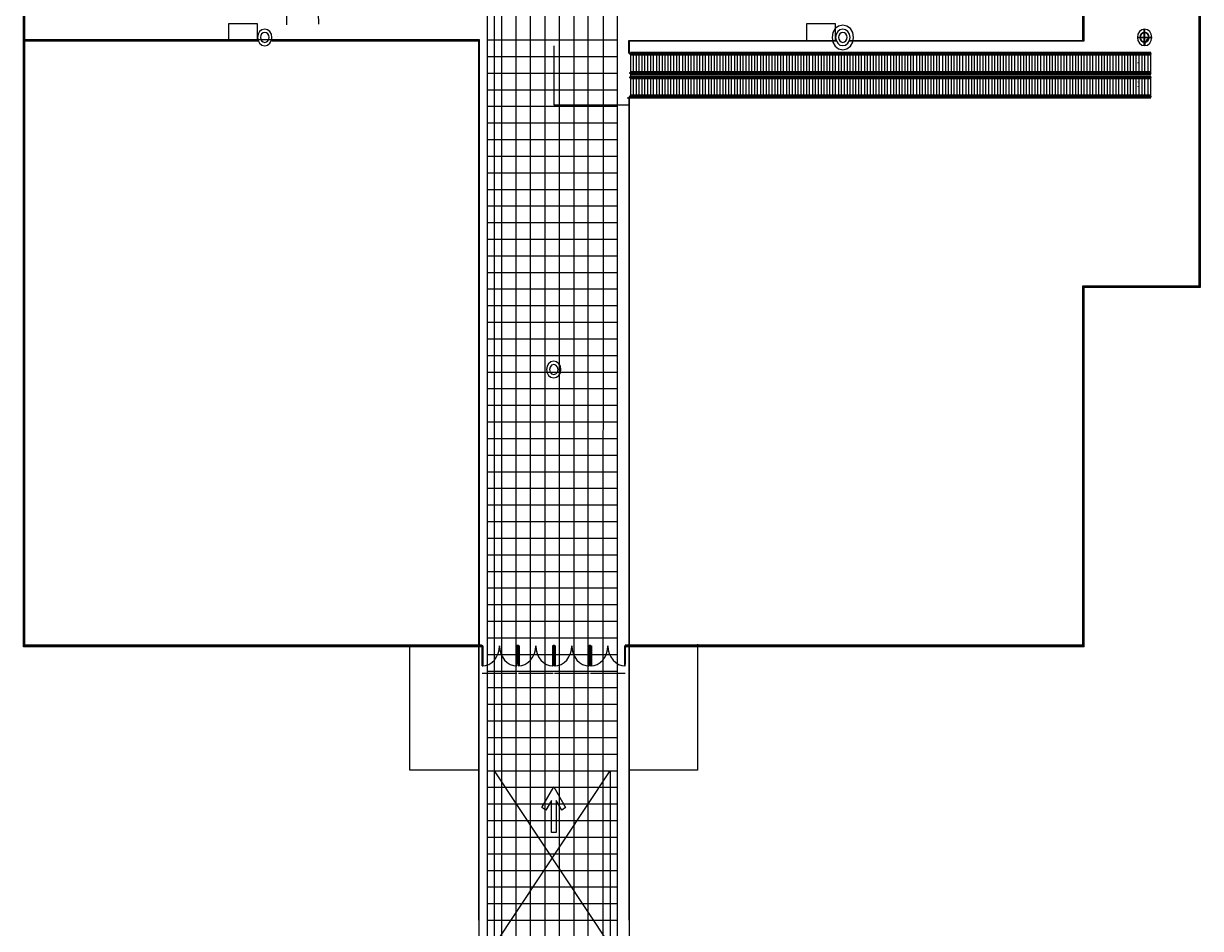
# Model space of a CAD drawing. Extents: x 0 to 5952, y 0 to 1070.
# Drawn here: x 149.4 to 418.6, y 494.1 to 701.1 of the extents above; entities that cross this region are included whole.
import ezdxf

# ---------------------------------------------------------------- set-up
doc = ezdxf.new("R2010")
doc.units = 0

msp = doc.modelspace()

# ---------------------------------------------------------------- linework, layer by layer
at = {"layer": 'ESTANDES', "color": 10}
msp.add_lwpolyline([(196.2613, 697.271399), (202.873049, 697.271399), (202.873049, 701.070864), (196.2613, 701.070864), (196.2613, 697.271399)], close=True, dxfattribs=at)
msp.add_lwpolyline([(328.496205, 697.271373), (335.107949, 697.271373), (335.107949, 701.070864), (328.496205, 701.070864), (328.496205, 697.271373)], dxfattribs=at)
at = {"layer": 'MALHA', "color": 9}
for points in [[(281.86623, 389.646881), (282.07062, 826.665583)], [(278.542459, 389.646881), (278.542459, 784.792651)], [(285.190001, 389.646881), (285.190001, 780.992657)], [(209.614007, 700.879015), (209.180427, 739.19312)], [(216.896728, 701.023557), (215.740514, 739.19312)], [(255.450924, 391.164852), (255.450924, 739.19312)], [(257.112823, 389.646881), (257.112823, 739.19312)], [(258.774722, 389.646881), (258.774722, 739.19312)], [(262.011022, 389.646881), (262.011022, 739.19312)], [(265.334793, 389.646881), (265.334793, 739.19312)], [(268.658564, 389.646881), (268.658564, 739.19312)], [(271.982361, 389.646881), (271.982361, 739.19312)], [(275.306132, 389.646881), (275.306132, 739.19312)], [(255.450924, 697.403585), (285.190001, 697.403585)], [(255.450924, 693.603617), (285.190001, 693.603617)], [(255.450924, 689.80365), (285.190001, 689.80365)], [(255.450924, 686.003709), (285.190001, 686.003709)], [(255.450924, 682.203715), (285.190001, 682.203715)], [(255.450924, 678.4038), (285.190001, 678.4038)], [(255.450924, 674.60378), (285.190001, 674.60378)], [(255.450924, 670.803839), (285.190001, 670.803839)], [(255.450924, 667.003845), (285.190001, 667.003845)], [(255.450924, 663.203904), (285.190001, 663.203904)], [(255.450924, 659.403936), (285.190001, 659.403936)], [(255.450924, 655.614023), (285.190001, 655.614023)], [(255.450924, 651.814082), (285.190001, 651.814082)], [(255.450924, 648.014114), (285.190001, 648.014114)], [(255.450924, 644.214173), (285.190001, 644.214173)], [(255.450924, 640.414179), (285.190001, 640.414179)], [(255.450924, 636.614265), (285.190001, 636.614265)], [(255.450924, 632.814271), (285.190001, 632.814271)], [(255.450924, 629.01433), (285.190001, 629.01433)], [(255.450924, 625.214336), (285.190001, 625.214336)], [(255.450924, 621.414395), (285.190001, 621.414395)], [(255.450924, 617.614401), (285.190001, 617.614401)], [(255.450924, 613.814486), (285.190001, 613.814486)], [(255.450924, 610.014492), (285.190001, 610.014492)], [(255.450924, 606.214525), (285.190001, 606.214525)], [(255.450924, 602.414584), (285.190001, 602.414584)], [(255.450924, 598.61459), (285.190001, 598.61459)], [(255.450924, 594.814675), (285.190001, 594.814675)], [(255.450924, 591.014708), (285.190001, 591.014708)], [(255.450924, 587.21474), (285.190001, 587.21474)], [(255.450924, 583.414773), (285.190001, 583.414773)], [(255.450924, 579.614832), (285.190001, 579.614832)], [(255.450924, 575.824892), (285.190001, 575.824892)], [(255.450924, 572.024951), (285.190001, 572.024951)], [(255.450924, 568.224983), (285.190001, 568.224983)], [(255.450924, 564.425016), (285.190001, 564.425016)], [(255.450924, 560.625048), (285.190001, 560.625048)], [(255.450924, 556.825089), (285.190001, 556.825089)], [(255.450924, 553.025126), (285.190001, 553.025126)], [(255.450924, 549.225164), (285.190001, 549.225164)], [(255.450924, 545.425199), (285.190001, 545.425199)], [(255.450924, 541.62525), (285.190001, 541.62525)], [(255.450924, 537.825299), (285.190001, 537.825299)], [(255.450924, 534.025323), (285.190001, 534.025323)], [(255.450924, 530.225374), (285.190001, 530.225374)], [(255.450924, 526.425399), (285.190001, 526.425399)], [(255.450924, 522.62545), (285.190001, 522.62545)], [(255.450924, 518.825475), (285.190001, 518.825475)], [(255.450924, 515.025523), (285.190001, 515.025523)], [(255.450924, 511.22555), (285.190001, 511.22555)], [(255.450924, 507.425601), (285.190001, 507.425601)], [(255.450924, 503.62562), (285.190001, 503.62562)], [(255.450924, 499.825656), (285.190001, 499.825656)], [(255.450924, 496.025693), (285.190001, 496.025693)]]:
    msp.add_lwpolyline(points, dxfattribs=at)
at = {"layer": 'MALHA', "color": 170}
msp.add_lwpolyline([(257.089355, 490.331481), (257.089355, 530.226091), (283.53633, 530.226091), (283.53633, 490.331481), (257.089355, 490.331481), (283.53633, 530.226091), (283.53633, 490.331481), (257.089355, 530.226091)], dxfattribs=at)
at = {"layer": 'PAVILHÃ\x83O', "color": 7}
for points in [[(391.638409, 697.162312), (391.638409, 837.419083)], [(149.439874, 558.725086), (149.439874, 837.22808)], [(149.352403, 558.534081), (149.352403, 748.884002)], [(149.614803, 558.916062), (149.614803, 748.884002)], [(418.316101, 641.168135), (418.316101, 716.785374)], [(418.578515, 640.796211), (418.578515, 717.167406)], [(391.988267, 697.162312), (391.988267, 709.557417)], [(339.215494, 697.97347), (339.021687, 699.070405), (338.495432, 699.965939), (337.715573, 700.569612), (336.760879, 700.790935), (335.80621, 700.569612), (335.026325, 699.965939), (334.50007, 699.070405), (334.306289, 697.97347), (334.50007, 696.876509), (335.026325, 695.980975), (335.80621, 695.377302), (336.760879, 695.155979), (337.715573, 695.377302), (338.495432, 695.980975), (339.021687, 696.876509), (339.215494, 697.97347), (339.215494, 697.97347)], [(149.614803, 697.976592), (149.352403, 697.976592)], [(253.618184, 558.912223), (253.618184, 697.403532), (149.648503, 697.403532)], [(206.178931, 697.97347), (206.048812, 698.712636), (205.694522, 699.316202), (205.169203, 699.723105), (204.525994, 699.872303), (203.882785, 699.723105), (203.357463, 699.316202), (203.003176, 698.712636), (202.873057, 697.97347), (203.003176, 697.234278), (203.357463, 696.630711), (203.882785, 696.223809), (204.525994, 696.074611), (205.169203, 696.223809), (205.694522, 696.630711), (206.048812, 697.234278), (206.178931, 697.97347), (206.178931, 697.97347)], [(205.517752, 697.97347), (205.439721, 698.417017), (205.227157, 698.779205), (204.911949, 699.023388), (204.525989, 699.112923), (204.140028, 699.023388), (203.824823, 698.779205), (203.612257, 698.417017), (203.534226, 697.97347), (203.612257, 697.529897), (203.824823, 697.167709), (204.140028, 696.923526), (204.525989, 696.833991), (204.911949, 696.923526), (205.227157, 697.167709), (205.439721, 697.529897), (205.517752, 697.97347), (205.517752, 697.97347)], [(207.343602, 698.167595), (207.343602, 698.167595)], [(338.413808, 697.97347), (338.283501, 698.712371), (337.929171, 699.315673), (337.403921, 699.72239), (336.760879, 699.871509), (336.117836, 699.72239), (335.592612, 699.315673), (335.238256, 698.712371), (335.107949, 697.97347), (335.238256, 697.234543), (335.592612, 696.631241), (336.117836, 696.224524), (336.760879, 696.075405), (337.403921, 696.224524), (337.929171, 696.631241), (338.283501, 697.234543), (338.413808, 697.97347), (338.413808, 697.97347)], [(337.752641, 697.97347), (337.674722, 698.417149), (337.462182, 698.779443), (337.146932, 699.023732), (336.760879, 699.11332), (336.374852, 699.023732), (336.059601, 698.779443), (335.847062, 698.417149), (335.769116, 697.97347), (335.847062, 697.529791), (336.059601, 697.167471), (336.374852, 696.923182), (336.760879, 696.83362), (337.146932, 696.923182), (337.462182, 697.167471), (337.674722, 697.529791), (337.752641, 697.97347), (337.752641, 697.97347)], [(337.752641, 697.97347), (337.674722, 698.417149), (337.462182, 698.779443), (337.146932, 699.023732), (336.760879, 699.11332), (336.374852, 699.023732), (336.059601, 698.779443), (335.847062, 698.417149), (335.769116, 697.97347), (335.847062, 697.529791), (336.059601, 697.167471), (336.374852, 696.923182), (336.760879, 696.83362), (337.146932, 696.923182), (337.462182, 697.167471), (337.674722, 697.529791), (337.752641, 697.97347), (337.752641, 697.97347)], [(404.146306, 697.976592), (407.470077, 697.976592)], [(407.470077, 697.976592), (404.146306, 697.976592)], [(407.453514, 697.972571), (406.810074, 697.82361), (406.284507, 697.416735), (405.930045, 696.813062), (405.799844, 696.073685), (405.800108, 699.113294), (406.186188, 699.023891), (406.501518, 698.779787), (406.71419, 698.417573), (406.792294, 697.973946), (406.713581, 697.531273), (406.500856, 697.169985), (406.185923, 696.926515), (405.800558, 696.837271), (405.415193, 696.926515), (405.100233, 697.169985), (404.887509, 697.531273), (404.808795, 697.973946), (404.147602, 697.973946), (404.277936, 697.235019), (404.632265, 696.631717), (405.157516, 696.225), (405.800558, 696.075881), (406.443601, 696.225), (406.968824, 696.631717), (407.323154, 697.235019), (407.453487, 697.973946), (407.453514, 697.971301)], [(404.147655, 697.972571), (404.808822, 697.972571), (404.886583, 698.416276), (405.09899, 698.778702), (405.414135, 699.02315), (405.800135, 699.112923), (405.799897, 699.872832), (405.156907, 699.723369), (404.631816, 699.316414), (404.277724, 698.712927), (404.147682, 697.973946), (404.147655, 697.971301)], [(407.453514, 697.97347), (407.323207, 698.712371), (406.968851, 699.315673), (406.443627, 699.72239), (405.800584, 699.871509), (405.157542, 699.72239), (404.632292, 699.315673), (404.277962, 698.712371), (404.147655, 697.97347), (404.277962, 697.234543), (404.632292, 696.631241), (405.157542, 696.224524), (405.800584, 696.075405), (406.443627, 696.224524), (406.968851, 696.631241), (407.323207, 697.234543), (407.453514, 697.97347), (407.453514, 697.97347)], [(406.792347, 697.97347), (406.713713, 698.41625), (406.501015, 698.77767), (406.186029, 699.021272), (405.800584, 699.110569), (405.415114, 699.021272), (405.100154, 698.77767), (404.887456, 698.41625), (404.808822, 697.97347), (404.887456, 697.530664), (405.100154, 697.169244), (405.415114, 696.925669), (405.800584, 696.836372), (406.186029, 696.925669), (406.501015, 697.169244), (406.713713, 697.530664), (406.792347, 697.97347), (406.792347, 697.97347)], [(406.795708, 697.97347), (406.717259, 698.416488), (406.504613, 698.778146), (406.189574, 699.021933), (405.803945, 699.111309), (405.418341, 699.021933), (405.103276, 698.778146), (404.890631, 698.416488), (404.812182, 697.97347), (404.890631, 697.530426), (405.103276, 697.168767), (405.418341, 696.924981), (405.803945, 696.835605), (406.189574, 696.924981), (406.504613, 697.168767), (406.717259, 697.530426), (406.795708, 697.97347), (406.795708, 697.97347)], [(405.633262, 699.886617), (405.633262, 696.086649)], [(405.808204, 699.876563), (405.808204, 696.076595)], [(149.614803, 697.272881), (202.88274, 697.272881)], [(149.614803, 697.162312), (202.88274, 697.162312)], [(202.873057, 697.15739), (202.922311, 697.214382), (202.873057, 697.271373)], [(206.178931, 697.271373), (206.129674, 697.214382), (206.178931, 697.15739)], [(206.206519, 697.272881), (253.526639, 697.272881)], [(206.206519, 697.162312), (253.439167, 697.162312)], [(253.439167, 697.162312), (253.439167, 558.916062)], [(253.526639, 697.272881), (253.526639, 558.916062)], [(270.643439, 696.073685), (270.643439, 682.566538), (287.784369, 682.566538)], [(287.814029, 694.367627), (287.814029, 697.272881)], [(287.814029, 697.272881), (335.134169, 697.272881)], [(287.9015, 694.367627), (287.9015, 697.162312)], [(287.9015, 697.162312), (335.134169, 697.162312)], [(287.999264, 694.55392), (287.999264, 697.023591)], [(335.107949, 697.15739), (335.157188, 697.214382), (335.107949, 697.271373)], [(338.413808, 697.271373), (338.364569, 697.214382), (338.413808, 697.15739)], [(338.370469, 697.272881), (391.988267, 697.272881)], [(338.370469, 697.162312), (391.988267, 697.162312)], [(287.784369, 694.363923), (287.833979, 694.307197), (287.883561, 694.363923)], [(287.999264, 694.249941), (287.950686, 694.19295), (287.999264, 694.135958)], [(388.751967, 694.247004), (287.988971, 694.247004)], [(388.751967, 694.136408), (287.988971, 694.136408)], [(407.20769, 694.47817), (288.163914, 694.47817)], [(288.163914, 694.47817), (288.163914, 690.105222)], [(288.163914, 694.47817), (288.163914, 684.716936)], [(407.20769, 693.905216), (288.163914, 693.905216)], [(288.776185, 693.905216), (288.776185, 690.105222)], [(289.475928, 693.905216), (289.475928, 690.105222)], [(290.088199, 693.905216), (290.088199, 690.105222)], [(290.787942, 693.905216), (290.787942, 690.105222)], [(291.400213, 693.905216), (291.400213, 690.105222)], [(292.099956, 693.905216), (292.099956, 690.105222)], [(292.799699, 693.905216), (292.799699, 690.105222)], [(293.41197, 693.905216), (293.41197, 690.105222)], [(294.111739, 693.905216), (294.111739, 690.105222)], [(294.724011, 693.905216), (294.724011, 690.105222)], [(295.423754, 693.905216), (295.423754, 690.105222)], [(296.036025, 693.905216), (296.036025, 690.105222)], [(296.735768, 693.905216), (296.735768, 690.105222)], [(297.348039, 693.905216), (297.348039, 690.105222)], [(298.047782, 693.905216), (298.047782, 690.105222)], [(298.747525, 693.905216), (298.747525, 690.105222)], [(299.359796, 693.905216), (299.359796, 690.105222)], [(300.059539, 693.905216), (300.059539, 690.105222)], [(300.67181, 693.905216), (300.67181, 690.105222)], [(301.371553, 693.905216), (301.371553, 690.105222)], [(301.983824, 693.905216), (301.983824, 690.105222)], [(302.683567, 693.905216), (302.683567, 690.105222)], [(303.383336, 693.905216), (303.383336, 690.105222)], [(303.995608, 693.905216), (303.995608, 690.105222)], [(304.69535, 693.905216), (304.69535, 690.105222)], [(305.307622, 693.905216), (305.307622, 690.105222)], [(306.007365, 693.905216), (306.007365, 690.105222)], [(306.619636, 693.905216), (306.619636, 690.105222)], [(307.319379, 693.905216), (307.319379, 690.105222)], [(307.93165, 693.905216), (307.93165, 690.105222)], [(308.631393, 693.905216), (308.631393, 690.105222)], [(309.331136, 693.905216), (309.331136, 690.105222)], [(309.943407, 693.905216), (309.943407, 690.105222)], [(310.64315, 693.905216), (310.64315, 690.105222)], [(311.255421, 693.905216), (311.255421, 690.105222)], [(311.955164, 693.905216), (311.955164, 690.105222)], [(312.567435, 693.905216), (312.567435, 690.105222)], [(313.267205, 693.905216), (313.267205, 690.105222)], [(313.879476, 693.905216), (313.879476, 690.105222)], [(314.579219, 693.905216), (314.579219, 690.105222)], [(315.278961, 693.905216), (315.278961, 690.105222)], [(315.891233, 693.905216), (315.891233, 690.105222)], [(316.590976, 693.905216), (316.590976, 690.105222)], [(317.203247, 693.905216), (317.203247, 690.105222)], [(317.90299, 693.905216), (317.90299, 690.105222)], [(318.515261, 693.905216), (318.515261, 690.105222)], [(319.215004, 693.905216), (319.215004, 690.105222)], [(319.827276, 693.905216), (319.827276, 690.105222)], [(320.527018, 693.905216), (320.527018, 690.105222)], [(321.226761, 693.905216), (321.226761, 690.105222)], [(321.839032, 693.905216), (321.839032, 690.105222)], [(322.538775, 693.905216), (322.538775, 690.105222)], [(323.151073, 693.905216), (323.151073, 690.105222)], [(323.850816, 693.905216), (323.850816, 690.105222)], [(324.463087, 693.905216), (324.463087, 690.105222)], [(325.16283, 693.905216), (325.16283, 690.105222)], [(325.862572, 693.905216), (325.862572, 690.105222)], [(326.474844, 693.905216), (326.474844, 690.105222)], [(327.174587, 693.905216), (327.174587, 690.105222)], [(327.786858, 693.905216), (327.786858, 690.105222)], [(328.486601, 693.905216), (328.486601, 690.105222)], [(329.098872, 693.905216), (329.098872, 690.105222)], [(329.798615, 693.905216), (329.798615, 690.105222)], [(330.410887, 693.905216), (330.410887, 690.105222)], [(331.110629, 693.905216), (331.110629, 690.105222)], [(331.810372, 693.905216), (331.810372, 690.105222)], [(332.422643, 693.905216), (332.422643, 690.105222)], [(333.122386, 693.905216), (333.122386, 690.105222)], [(333.734684, 693.905216), (333.734684, 690.105222)], [(334.434427, 693.905216), (334.434427, 690.105222)], [(335.046698, 693.905216), (335.046698, 690.105222)], [(335.746441, 693.905216), (335.746441, 690.105222)], [(336.358712, 693.905216), (336.358712, 690.105222)], [(337.058455, 693.905216), (337.058455, 690.105222)], [(337.758198, 693.905216), (337.758198, 690.105222)], [(338.370469, 693.905216), (338.370469, 690.105222)], [(339.070212, 693.905216), (339.070212, 690.105222)], [(339.682483, 693.905216), (339.682483, 690.105222)], [(340.382226, 693.905216), (340.382226, 690.105222)], [(340.994498, 693.905216), (340.994498, 690.105222)], [(341.69424, 693.905216), (341.69424, 690.105222)], [(342.306538, 693.905216), (342.306538, 690.105222)], [(343.006281, 693.905216), (343.006281, 690.105222)], [(343.706024, 693.905216), (343.706024, 690.105222)], [(344.318295, 693.905216), (344.318295, 690.105222)], [(345.018038, 693.905216), (345.018038, 690.105222)], [(345.630309, 693.905216), (345.630309, 690.105222)], [(346.330052, 693.905216), (346.330052, 690.105222)], [(346.942323, 693.905216), (346.942323, 690.105222)], [(347.642066, 693.905216), (347.642066, 690.105222)], [(348.341809, 693.905216), (348.341809, 690.105222)], [(348.95408, 693.905216), (348.95408, 690.105222)], [(349.653823, 693.905216), (349.653823, 690.105222)], [(350.266094, 693.905216), (350.266094, 690.105222)], [(350.965837, 693.905216), (350.965837, 690.105222)], [(351.578135, 693.905216), (351.578135, 690.105222)], [(352.277851, 693.905216), (352.277851, 690.105222)], [(352.890123, 693.905216), (352.890123, 690.105222)], [(353.589892, 693.905216), (353.589892, 690.105222)], [(354.289608, 693.905216), (354.289608, 690.105222)], [(354.901906, 693.905216), (354.901906, 690.105222)], [(355.601649, 693.905216), (355.601649, 690.105222)], [(356.21392, 693.905216), (356.21392, 690.105222)], [(356.913663, 693.905216), (356.913663, 690.105222)], [(357.525934, 693.905216), (357.525934, 690.105222)], [(358.225677, 693.905216), (358.225677, 690.105222)], [(358.837949, 693.905216), (358.837949, 690.105222)], [(359.537691, 693.905216), (359.537691, 690.105222)], [(360.237434, 693.905216), (360.237434, 690.105222)], [(360.849705, 693.905216), (360.849705, 690.105222)], [(361.549448, 693.905216), (361.549448, 690.105222)], [(362.16172, 693.905216), (362.16172, 690.105222)], [(362.861462, 693.905216), (362.861462, 690.105222)], [(363.47376, 693.905216), (363.47376, 690.105222)], [(364.173503, 693.905216), (364.173503, 690.105222)], [(364.873219, 693.905216), (364.873219, 690.105222)], [(365.485517, 693.905216), (365.485517, 690.105222)], [(366.18526, 693.905216), (366.18526, 690.105222)], [(366.797531, 693.905216), (366.797531, 690.105222)], [(367.497274, 693.905216), (367.497274, 690.105222)], [(368.109546, 693.905216), (368.109546, 690.105222)], [(368.809288, 693.905216), (368.809288, 690.105222)], [(369.42156, 693.905216), (369.42156, 690.105222)], [(370.121302, 693.905216), (370.121302, 690.105222)], [(370.821045, 693.905216), (370.821045, 690.105222)], [(371.433317, 693.905216), (371.433317, 690.105222)], [(372.133059, 693.905216), (372.133059, 690.105222)], [(372.745331, 693.905216), (372.745331, 690.105222)], [(373.445073, 693.905216), (373.445073, 690.105222)], [(407.20769, 694.136408), (373.794958, 694.136408)], [(407.20769, 694.247004), (373.882429, 694.247004)], [(374.057371, 693.905216), (374.057371, 690.105222)], [(374.757114, 693.905216), (374.757114, 690.105222)], [(375.369386, 693.905216), (375.369386, 690.105222)], [(376.069128, 693.905216), (376.069128, 690.105222)], [(376.768871, 693.905216), (376.768871, 690.105222)], [(377.381142, 693.905216), (377.381142, 690.105222)], [(378.080885, 693.905216), (378.080885, 690.105222)], [(378.693157, 693.905216), (378.693157, 690.105222)], [(379.392899, 693.905216), (379.392899, 690.105222)], [(380.005171, 693.905216), (380.005171, 690.105222)], [(380.704913, 693.905216), (380.704913, 690.105222)], [(381.317185, 693.905216), (381.317185, 690.105222)], [(382.016928, 693.905216), (382.016928, 690.105222)], [(382.71667, 693.905216), (382.71667, 690.105222)], [(383.328968, 693.905216), (383.328968, 690.105222)], [(384.028684, 693.905216), (384.028684, 690.105222)], [(384.640982, 693.905216), (384.640982, 690.105222)], [(385.340725, 693.905216), (385.340725, 690.105222)], [(385.952997, 693.905216), (385.952997, 690.105222)], [(386.652739, 693.905216), (386.652739, 690.105222)], [(387.352482, 693.905216), (387.352482, 690.105222)], [(387.964753, 693.905216), (387.964753, 690.105222)], [(388.664496, 693.905216), (388.664496, 690.105222)], [(389.276768, 693.905216), (389.276768, 690.105222)], [(389.97651, 693.905216), (389.97651, 690.105222)], [(390.588782, 693.905216), (390.588782, 690.105222)], [(391.288524, 693.905216), (391.288524, 690.105222)], [(391.900796, 693.905216), (391.900796, 690.105222)], [(392.600539, 693.905216), (392.600539, 690.105222)], [(393.300281, 693.905216), (393.300281, 690.105222)], [(393.912579, 693.905216), (393.912579, 690.105222)], [(394.612322, 693.905216), (394.612322, 690.105222)], [(395.224593, 693.905216), (395.224593, 690.105222)], [(395.924336, 693.905216), (395.924336, 690.105222)], [(396.536608, 693.905216), (396.536608, 690.105222)], [(397.23635, 693.905216), (397.23635, 690.105222)], [(397.848622, 693.905216), (397.848622, 690.105222)], [(398.548364, 693.905216), (398.548364, 690.105222)], [(399.248107, 693.905216), (399.248107, 690.105222)], [(399.860379, 693.905216), (399.860379, 690.105222)], [(400.560121, 693.905216), (400.560121, 690.105222)], [(401.172393, 693.905216), (401.172393, 690.105222)], [(401.872135, 693.905216), (401.872135, 690.105222)], [(402.484407, 693.905216), (402.484407, 690.105222)], [(403.18415, 693.905216), (403.18415, 690.105222)], [(403.796448, 693.905216), (403.796448, 690.105222)], [(404.316538, 692.092901), (404.364931, 692.149866), (404.316538, 692.206857)], [(404.496164, 693.905216), (404.496164, 690.105222)], [(405.195933, 693.905216), (405.195933, 690.105222)], [(405.808204, 693.905216), (405.808204, 690.105222)], [(406.507947, 693.905216), (406.507947, 690.105222)], [(407.120219, 693.905216), (407.120219, 690.105222)], [(407.20769, 694.247004), (407.20769, 694.47817)], [(407.20769, 689.884083), (407.20769, 694.136408)], [(407.242139, 694.137467), (407.285107, 694.165962), (407.285107, 694.22298), (407.242139, 694.251475)], [(287.999264, 689.880511), (287.950871, 689.823547), (287.999264, 689.766555)], [(388.751967, 689.884083), (287.988971, 689.884083)], [(287.988971, 689.763407), (388.751967, 689.763407)], [(407.20769, 690.105222), (288.163914, 690.105222)], [(288.163914, 689.542295), (407.20769, 689.542295)], [(407.20769, 689.884083), (372.133059, 689.884083)], [(372.22053, 689.763407), (407.20769, 689.763407)], [(407.20769, 689.542295), (407.20769, 689.763407)], [(407.242139, 689.768063), (407.290954, 689.825055), (407.242139, 689.882046)], [(287.999264, 688.85467), (287.950395, 688.797679), (287.999264, 688.740661)], [(388.751967, 688.858665), (287.988971, 688.858665)], [(388.751967, 688.738042), (287.988971, 688.738042)], [(407.20769, 689.079857), (288.163914, 689.079857)], [(407.20769, 688.516903), (288.163914, 688.516903)], [(288.776185, 688.516903), (288.776185, 684.716936)], [(289.475928, 688.516903), (289.475928, 684.716936)], [(290.088199, 688.516903), (290.088199, 684.716936)], [(290.787942, 688.516903), (290.787942, 684.716936)], [(291.400213, 688.516903), (291.400213, 684.716936)], [(292.099956, 688.516903), (292.099956, 684.716936)], [(292.799699, 688.516903), (292.799699, 684.716936)], [(293.41197, 688.516903), (293.41197, 684.716936)], [(294.111739, 688.516903), (294.111739, 684.716936)], [(294.724011, 688.516903), (294.724011, 684.716936)], [(295.423754, 688.516903), (295.423754, 684.716936)], [(296.036025, 688.516903), (296.036025, 684.716936)], [(296.735768, 688.516903), (296.735768, 684.716936)], [(297.348039, 688.516903), (297.348039, 684.716936)], [(298.047782, 688.516903), (298.047782, 684.716936)], [(298.747525, 688.516903), (298.747525, 684.716936)], [(299.359796, 688.516903), (299.359796, 684.716936)], [(300.059539, 688.516903), (300.059539, 684.716936)], [(300.67181, 688.516903), (300.67181, 684.716936)], [(301.371553, 688.516903), (301.371553, 684.716936)], [(301.983824, 688.516903), (301.983824, 684.716936)], [(302.683567, 688.516903), (302.683567, 684.716936)], [(303.383336, 688.516903), (303.383336, 684.716936)], [(303.995608, 688.516903), (303.995608, 684.716936)], [(304.69535, 688.516903), (304.69535, 684.716936)], [(305.307622, 688.516903), (305.307622, 684.716936)], [(306.007365, 688.516903), (306.007365, 684.716936)], [(306.619636, 688.516903), (306.619636, 684.716936)], [(307.319379, 688.516903), (307.319379, 684.716936)], [(307.93165, 688.516903), (307.93165, 684.716936)], [(308.631393, 688.516903), (308.631393, 684.716936)], [(309.331136, 688.516903), (309.331136, 684.716936)], [(309.943407, 688.516903), (309.943407, 684.716936)], [(310.64315, 688.516903), (310.64315, 684.716936)], [(311.255421, 688.516903), (311.255421, 684.716936)], [(311.955164, 688.516903), (311.955164, 684.716936)], [(312.567435, 688.516903), (312.567435, 684.716936)], [(313.267205, 688.516903), (313.267205, 684.716936)], [(313.879476, 688.516903), (313.879476, 684.716936)], [(314.579219, 688.516903), (314.579219, 684.716936)], [(315.278961, 688.516903), (315.278961, 684.716936)], [(315.891233, 688.516903), (315.891233, 684.716936)], [(316.590976, 688.516903), (316.590976, 684.716936)], [(317.203247, 688.516903), (317.203247, 684.716936)], [(317.90299, 688.516903), (317.90299, 684.716936)], [(318.515261, 688.516903), (318.515261, 684.716936)], [(319.215004, 688.516903), (319.215004, 684.716936)], [(319.827276, 688.516903), (319.827276, 684.716936)], [(320.527018, 688.516903), (320.527018, 684.716936)], [(321.226761, 688.516903), (321.226761, 684.716936)], [(321.839032, 688.516903), (321.839032, 684.716936)], [(322.538775, 688.516903), (322.538775, 684.716936)], [(323.151073, 688.516903), (323.151073, 684.716936)], [(323.850816, 688.516903), (323.850816, 684.716936)], [(324.463087, 688.516903), (324.463087, 684.716936)], [(325.16283, 688.516903), (325.16283, 684.716936)], [(325.862572, 688.516903), (325.862572, 684.716936)], [(326.474844, 688.516903), (326.474844, 684.716936)], [(327.174587, 688.516903), (327.174587, 684.716936)], [(327.786858, 688.516903), (327.786858, 684.716936)], [(328.486601, 688.516903), (328.486601, 684.716936)], [(329.098872, 688.516903), (329.098872, 684.716936)], [(329.798615, 688.516903), (329.798615, 684.716936)], [(330.410887, 688.516903), (330.410887, 684.716936)], [(331.110629, 688.516903), (331.110629, 684.716936)], [(331.810372, 688.516903), (331.810372, 684.716936)], [(332.422643, 688.516903), (332.422643, 684.716936)], [(333.122386, 688.516903), (333.122386, 684.716936)], [(333.734684, 688.516903), (333.734684, 684.716936)], [(334.434427, 688.516903), (334.434427, 684.716936)], [(335.046698, 688.516903), (335.046698, 684.716936)], [(335.746441, 688.516903), (335.746441, 684.716936)], [(336.358712, 688.516903), (336.358712, 684.716936)], [(337.058455, 688.516903), (337.058455, 684.716936)], [(337.758198, 688.516903), (337.758198, 684.716936)], [(338.370469, 688.516903), (338.370469, 684.716936)], [(339.070212, 688.516903), (339.070212, 684.716936)], [(339.682483, 688.516903), (339.682483, 684.716936)], [(340.382226, 688.516903), (340.382226, 684.716936)], [(340.994498, 688.516903), (340.994498, 684.716936)], [(341.69424, 688.516903), (341.69424, 684.716936)], [(342.306538, 688.516903), (342.306538, 684.716936)], [(343.006281, 688.516903), (343.006281, 684.716936)], [(343.706024, 688.516903), (343.706024, 684.716936)], [(344.318295, 688.516903), (344.318295, 684.716936)], [(345.018038, 688.516903), (345.018038, 684.716936)], [(345.630309, 688.516903), (345.630309, 684.716936)], [(346.330052, 688.516903), (346.330052, 684.716936)], [(346.942323, 688.516903), (346.942323, 684.716936)], [(347.642066, 688.516903), (347.642066, 684.716936)], [(348.341809, 688.516903), (348.341809, 684.716936)], [(348.95408, 688.516903), (348.95408, 684.716936)], [(349.653823, 688.516903), (349.653823, 684.716936)], [(350.266094, 688.516903), (350.266094, 684.716936)], [(350.965837, 688.516903), (350.965837, 684.716936)], [(351.578135, 688.516903), (351.578135, 684.716936)], [(352.277851, 688.516903), (352.277851, 684.716936)], [(352.890123, 688.516903), (352.890123, 684.716936)], [(353.589892, 688.516903), (353.589892, 684.716936)], [(354.289608, 688.516903), (354.289608, 684.716936)], [(354.901906, 688.516903), (354.901906, 684.716936)], [(355.601649, 688.516903), (355.601649, 684.716936)], [(356.21392, 688.516903), (356.21392, 684.716936)], [(356.913663, 688.516903), (356.913663, 684.716936)], [(357.525934, 688.516903), (357.525934, 684.716936)], [(358.225677, 688.516903), (358.225677, 684.716936)], [(358.837949, 688.516903), (358.837949, 684.716936)], [(359.537691, 688.516903), (359.537691, 684.716936)], [(360.237434, 688.516903), (360.237434, 684.716936)], [(360.849705, 688.516903), (360.849705, 684.716936)], [(361.549448, 688.516903), (361.549448, 684.716936)], [(362.16172, 688.516903), (362.16172, 684.716936)], [(362.861462, 688.516903), (362.861462, 684.716936)], [(363.47376, 688.516903), (363.47376, 684.716936)], [(364.173503, 688.516903), (364.173503, 684.716936)], [(364.873219, 688.516903), (364.873219, 684.716936)], [(365.485517, 688.516903), (365.485517, 684.716936)], [(366.18526, 688.516903), (366.18526, 684.716936)], [(366.797531, 688.516903), (366.797531, 684.716936)], [(367.497274, 688.516903), (367.497274, 684.716936)], [(368.109546, 688.516903), (368.109546, 684.716936)], [(368.809288, 688.516903), (368.809288, 684.716936)], [(369.42156, 688.516903), (369.42156, 684.716936)], [(370.121302, 688.516903), (370.121302, 684.716936)], [(372.133059, 688.858665), (370.296245, 688.858665)], [(372.570415, 688.738042), (370.383716, 688.738042)], [(370.821045, 688.516903), (370.821045, 684.716936)], [(371.433317, 688.516903), (371.433317, 684.716936)], [(372.133059, 688.516903), (372.133059, 684.716936)], [(372.745331, 688.516903), (372.745331, 684.716936)], [(407.20769, 688.858665), (373.007744, 688.858665)], [(407.20769, 688.738042), (373.095215, 688.738042)], [(373.445073, 688.516903), (373.445073, 684.716936)], [(374.057371, 688.516903), (374.057371, 684.716936)], [(374.757114, 688.516903), (374.757114, 684.716936)], [(375.369386, 688.516903), (375.369386, 684.716936)], [(376.069128, 688.516903), (376.069128, 684.716936)], [(376.768871, 688.516903), (376.768871, 684.716936)], [(377.381142, 688.516903), (377.381142, 684.716936)], [(378.080885, 688.516903), (378.080885, 684.716936)], [(378.693157, 688.516903), (378.693157, 684.716936)], [(379.392899, 688.516903), (379.392899, 684.716936)], [(380.005171, 688.516903), (380.005171, 684.716936)], [(380.704913, 688.516903), (380.704913, 684.716936)], [(381.317185, 688.516903), (381.317185, 684.716936)], [(382.016928, 688.516903), (382.016928, 684.716936)], [(382.71667, 688.516903), (382.71667, 684.716936)], [(383.328968, 688.516903), (383.328968, 684.716936)], [(384.028684, 688.516903), (384.028684, 684.716936)], [(384.640982, 688.516903), (384.640982, 684.716936)], [(385.340725, 688.516903), (385.340725, 684.716936)], [(385.952997, 688.516903), (385.952997, 684.716936)], [(386.652739, 688.516903), (386.652739, 684.716936)], [(387.352482, 688.516903), (387.352482, 684.716936)], [(387.964753, 688.516903), (387.964753, 684.716936)], [(388.664496, 688.516903), (388.664496, 684.716936)], [(389.276768, 688.516903), (389.276768, 684.716936)], [(389.97651, 688.516903), (389.97651, 684.716936)], [(390.588782, 688.516903), (390.588782, 684.716936)], [(391.288524, 688.516903), (391.288524, 684.716936)], [(391.900796, 688.516903), (391.900796, 684.716936)], [(392.600539, 688.516903), (392.600539, 684.716936)], [(393.300281, 688.516903), (393.300281, 684.716936)], [(393.912579, 688.516903), (393.912579, 684.716936)], [(394.612322, 688.516903), (394.612322, 684.716936)], [(395.224593, 688.516903), (395.224593, 684.716936)], [(395.924336, 688.516903), (395.924336, 684.716936)], [(396.536608, 688.516903), (396.536608, 684.716936)], [(397.23635, 688.516903), (397.23635, 684.716936)], [(397.848622, 688.516903), (397.848622, 684.716936)], [(398.548364, 688.516903), (398.548364, 684.716936)], [(399.248107, 688.516903), (399.248107, 684.716936)], [(399.860379, 688.516903), (399.860379, 684.716936)], [(400.560121, 688.516903), (400.560121, 684.716936)], [(401.172393, 688.516903), (401.172393, 684.716936)], [(401.872135, 688.516903), (401.872135, 684.716936)], [(402.484407, 688.516903), (402.484407, 684.716936)], [(403.18415, 688.516903), (403.18415, 684.716936)], [(403.796448, 688.516903), (403.796448, 684.716936)], [(404.316538, 687.723472), (404.35948, 687.751967), (404.35948, 687.808985), (404.316538, 687.837481)], [(404.316538, 686.697578), (404.365089, 686.754569), (404.316538, 686.81156)], [(404.496164, 688.516903), (404.496164, 684.716936)], [(405.195933, 688.516903), (405.195933, 684.716936)], [(405.808204, 688.516903), (405.808204, 684.716936)], [(406.507947, 688.516903), (406.507947, 684.716936)], [(407.120219, 688.516903), (407.120219, 684.716936)], [(407.20769, 688.858665), (407.20769, 689.079857)], [(407.20769, 684.485717), (407.20769, 688.738042)], [(407.242139, 688.742196), (407.290689, 688.799187), (407.242139, 688.856178)], [(287.464171, 684.143876), (407.20769, 684.143876)], [(287.883561, 684.295243), (287.833979, 684.35197), (287.784369, 684.295243)], [(287.814029, 684.294688), (287.814029, 558.916062)], [(287.9015, 684.294688), (287.9015, 558.916062)], [(287.999264, 684.485241), (287.950871, 684.428276), (287.999264, 684.371285)], [(388.751967, 684.485717), (287.988971, 684.485717)], [(287.988971, 684.375121), (388.751967, 684.375121)], [(407.20769, 684.716936), (288.163914, 684.716936)], [(407.20769, 684.485717), (370.033831, 684.485717)], [(370.033831, 684.375121), (407.20769, 684.375121)], [(388.778769, 684.371285), (388.827162, 684.428276), (388.778769, 684.485241)], [(404.316538, 684.372766), (404.35948, 684.401288), (404.35948, 684.45828), (404.316538, 684.486775)], [(407.20769, 684.143876), (407.20769, 684.375121)], [(407.242139, 684.372766), (407.285107, 684.401288), (407.285107, 684.45828), (407.242139, 684.486775)], [(149.614803, 678.976781), (149.352403, 678.976781)], [(149.614803, 659.97697), (149.352403, 659.97697)], [(149.614803, 640.977133), (149.352403, 640.977133)], [(391.638409, 558.916062), (391.638409, 641.168135)], [(391.638409, 641.168135), (418.316101, 641.168135)], [(391.638409, 640.796211), (418.578515, 640.796211)], [(391.988267, 558.534081), (391.988267, 641.168135)], [(391.988267, 633.196302), (391.988267, 641.168135)], [(418.316101, 641.168135), (418.578515, 640.796211)], [(149.614803, 621.987402), (149.352403, 621.987402)], [(272.296368, 621.983698), (272.16622, 622.722837), (271.811917, 623.326324), (271.286614, 623.7332), (270.643439, 623.882372), (270.000264, 623.7332), (269.474961, 623.326324), (269.120658, 622.722837), (268.99051, 621.983698), (269.120658, 621.244585), (269.474961, 620.641072), (270.000264, 620.234222), (270.643439, 620.085024), (271.286614, 620.234222), (271.811917, 620.641072), (272.16622, 621.244585), (272.296368, 621.983698), (272.296368, 621.983698)], [(271.635202, 621.983698), (271.502328, 622.553636), (271.13932, 622.970831), (270.643439, 623.123548), (270.147557, 622.970831), (269.78455, 622.553636), (269.651676, 621.983698), (269.78455, 621.413786), (270.147557, 620.996565), (270.643439, 620.843848), (271.13932, 620.996565), (271.502328, 621.413786), (271.635202, 621.983698), (271.635202, 621.983698)], [(271.635202, 621.983698), (271.502328, 622.553636), (271.13932, 622.970831), (270.643439, 623.123548), (270.147557, 622.970831), (269.78455, 622.553636), (269.651676, 621.983698), (269.78455, 621.413786), (270.147557, 620.996565), (270.643439, 620.843848), (271.13932, 620.996565), (271.502328, 621.413786), (271.635202, 621.983698), (271.635202, 621.983698)], [(391.638409, 621.987402), (391.988267, 621.987402)], [(149.614803, 602.987591), (149.352403, 602.987591)], [(391.638409, 602.987591), (391.988267, 602.987591)], [(149.614803, 583.98778), (149.352403, 583.98778)], [(391.638409, 583.98778), (391.988267, 583.98778)], [(149.614803, 564.987969), (149.352403, 564.987969)], [(254.13891, 558.534081), (149.352403, 558.534081)], [(254.13891, 558.725086), (149.439874, 558.725086)], [(254.13891, 558.916062), (149.614803, 558.916062)], [(154.95035, 558.916062), (154.95035, 558.534081)], [(171.481771, 558.534081), (171.481771, 558.916062)], [(188.0132, 558.534081), (188.0132, 558.916062)], [(204.544629, 558.534081), (204.544629, 558.916062)], [(221.076058, 558.534081), (221.076058, 558.916062)], [(237.607473, 558.534081), (237.607473, 558.916062)], [(253.502482, 530.328085), (237.750004, 530.328085), (237.750004, 558.975193)], [(253.439167, 558.534081), (253.439167, 496.025693)], [(253.526639, 558.534081), (253.526639, 391.164852)], [(254.114092, 558.912223), (254.279377, 558.912223), (254.279377, 558.532281), (254.114092, 558.532281)], [(254.13891, 558.534081), (254.13891, 558.916062)], [(254.13891, 558.534081), (254.13891, 558.916062)], [(254.279377, 554.20088), (255.056907, 554.289296), (255.797502, 554.547945), (256.480284, 554.966914), (257.084486, 555.536297), (257.579891, 556.230724), (257.944434, 557.015472), (258.169488, 557.866628), (258.246402, 558.760273)], [(254.279377, 554.20088), (254.279377, 558.760273), (254.411589, 558.760273)], [(254.411589, 558.380308), (254.279377, 558.380308)], [(254.313852, 554.583309), (254.313852, 558.383271)], [(254.401324, 558.755245), (254.401324, 554.201304)], [(258.246402, 558.760273), (258.323343, 557.866625), (258.548371, 557.015467), (258.912914, 556.230719), (259.408319, 555.536292), (260.012547, 554.966909), (260.69533, 554.547942), (261.435924, 554.289296), (262.213454, 554.20088)], [(262.213454, 554.20088), (262.213454, 558.760273), (262.081216, 558.760273)], [(262.081216, 558.380308), (262.213454, 558.380308)], [(262.098493, 558.755245), (262.098493, 554.201304)], [(262.185964, 558.383271), (262.185964, 554.583309)], [(262.213454, 558.912223), (262.213454, 558.532281)], [(262.213454, 558.912223), (262.544051, 558.912223), (262.544051, 558.532281), (262.213454, 558.532281)], [(262.544051, 554.20088), (263.321607, 554.289296), (264.062175, 554.547945), (264.744958, 554.966914), (265.349186, 555.536297), (265.844591, 556.230724), (266.209107, 557.015472), (266.434162, 557.866628), (266.511102, 558.760273)], [(262.544051, 554.20088), (262.544051, 558.760273), (262.676289, 558.760273)], [(262.676289, 558.380308), (262.544051, 558.380308)], [(262.623293, 554.583309), (262.623293, 558.383271)], [(262.710764, 558.755245), (262.710764, 554.201304)], [(266.511102, 558.760273), (266.588017, 557.866628), (266.813071, 557.015469), (267.177587, 556.230719), (267.673019, 555.536294), (268.27722, 554.966909), (268.960003, 554.547942), (269.700597, 554.289296), (270.478154, 554.20088)], [(270.320462, 558.755245), (270.320462, 554.201304)], [(270.478154, 554.20088), (270.478154, 558.760273), (270.345915, 558.760273)], [(270.345915, 558.380308), (270.478154, 558.380308)], [(270.407934, 558.383271), (270.407934, 554.583309)], [(270.478154, 558.912223), (270.808724, 558.912223), (270.808724, 558.532281), (270.478154, 558.532281)], [(270.478154, 558.912223), (270.478154, 558.532281)], [(270.808724, 554.20088), (271.58628, 554.289296), (272.326848, 554.547945), (273.009658, 554.966914), (273.613859, 555.536297), (274.109265, 556.230724), (274.473807, 557.015472), (274.698835, 557.866628), (274.775776, 558.760273)], [(270.808724, 554.20088), (270.808724, 558.760273), (270.940963, 558.760273)], [(270.940963, 558.380308), (270.808724, 558.380308)], [(270.845263, 554.583309), (270.845263, 558.383271)], [(270.932734, 558.755245), (270.932734, 554.201304)], [(274.775776, 558.760273), (274.85269, 557.866628), (275.077744, 557.015469), (275.442287, 556.230719), (275.937692, 555.536294), (276.541894, 554.966909), (277.224703, 554.547942), (277.965271, 554.289296), (278.742827, 554.20088)], [(278.742827, 554.20088), (278.742827, 558.760273), (278.610589, 558.760273)], [(278.610589, 558.380308), (278.742827, 558.380308)], [(278.629903, 558.755245), (278.629903, 554.201304)], [(278.717374, 558.916062), (279.067259, 558.916062)], [(278.717374, 558.916062), (278.717374, 558.534081)], [(279.067259, 558.534081), (278.717374, 558.534081)], [(278.717374, 558.383271), (278.717374, 554.583309)], [(279.067259, 558.916062), (279.067259, 558.534081)], [(279.073424, 554.20088), (279.850954, 554.289296), (280.591548, 554.547945), (281.274331, 554.966914), (281.878533, 555.536297), (282.373938, 556.230724), (282.73848, 557.015472), (282.963535, 557.866628), (283.040449, 558.760273)], [(279.073424, 554.20088), (279.073424, 558.760273), (279.205636, 558.760273)], [(279.205636, 558.380308), (279.073424, 558.380308)], [(279.15473, 554.583309), (279.15473, 558.383271)], [(279.242175, 558.755245), (279.242175, 554.201304)], [(283.040449, 558.760273), (283.11739, 557.866628), (283.342418, 557.015469), (283.70696, 556.230722), (284.202365, 555.536297), (284.806567, 554.966914), (285.489376, 554.547945), (286.229944, 554.289296), (287.007501, 554.20088)], [(286.851899, 558.755245), (286.851899, 554.201304)], [(287.007501, 554.20088), (287.007501, 558.760273), (286.875262, 558.760273)], [(286.875262, 558.380308), (287.007501, 558.380308)], [(286.93937, 558.383271), (286.93937, 554.583309)], [(287.172812, 558.912223), (287.007501, 558.912223), (287.007501, 558.532281), (287.172812, 558.532281)], [(287.201757, 558.534081), (287.201757, 558.916062)], [(391.638409, 558.916062), (287.201757, 558.916062)], [(391.813325, 558.725086), (287.201757, 558.725086)], [(391.988267, 558.534081), (287.201757, 558.534081)], [(287.814029, 558.534081), (287.814029, 496.025693)], [(303.536874, 559.12717), (303.536874, 530.328085), (287.883561, 530.328085)], [(287.9015, 558.534081), (287.9015, 389.898203)], [(303.733194, 558.534081), (303.733194, 558.916062)], [(320.264631, 558.534081), (320.264631, 558.916062)], [(336.796042, 558.534081), (336.796042, 558.916062)], [(353.327479, 558.534081), (353.327479, 558.916062)], [(369.858915, 558.534081), (369.858915, 558.916062)], [(386.390326, 558.534081), (386.390326, 558.916062)], [(391.988267, 558.534081), (391.638409, 558.916062)], [(254.411589, 554.580822), (254.279377, 554.580822)], [(254.279377, 554.20088), (254.411589, 554.20088)], [(254.279377, 552.538823), (262.213454, 552.538823)], [(262.213454, 554.580822), (262.081216, 554.580822)], [(262.081216, 554.20088), (262.213454, 554.20088)], [(262.676289, 554.580822), (262.544051, 554.580822)], [(262.544051, 554.20088), (262.676289, 554.20088)], [(262.544051, 552.538823), (270.478154, 552.538823)], [(270.478154, 554.580822), (270.345915, 554.580822)], [(270.345915, 554.20088), (270.478154, 554.20088)], [(270.940963, 554.580822), (270.808724, 554.580822)], [(270.808724, 554.20088), (270.940963, 554.20088)], [(270.808724, 552.538823), (278.742827, 552.538823)], [(278.742827, 554.580822), (278.610589, 554.580822)], [(278.610589, 554.20088), (278.742827, 554.20088)], [(279.205636, 554.580822), (279.073424, 554.580822)], [(279.073424, 554.20088), (279.205636, 554.20088)], [(279.073424, 552.538823), (287.007501, 552.538823)], [(287.007501, 554.580822), (286.875262, 554.580822)], [(286.875262, 554.20088), (287.007501, 554.20088)], [(270.114485, 523.404292), (268.813874, 521.16369), (267.933871, 521.838464), (270.643439, 526.506258), (273.353007, 521.838464), (272.473004, 521.16369), (271.172367, 523.404292), (271.172367, 516.079016), (270.114485, 516.079016), (270.114485, 523.404292)]]:
    msp.add_lwpolyline(points, dxfattribs=at)

doc.saveas('drawing.dxf')
